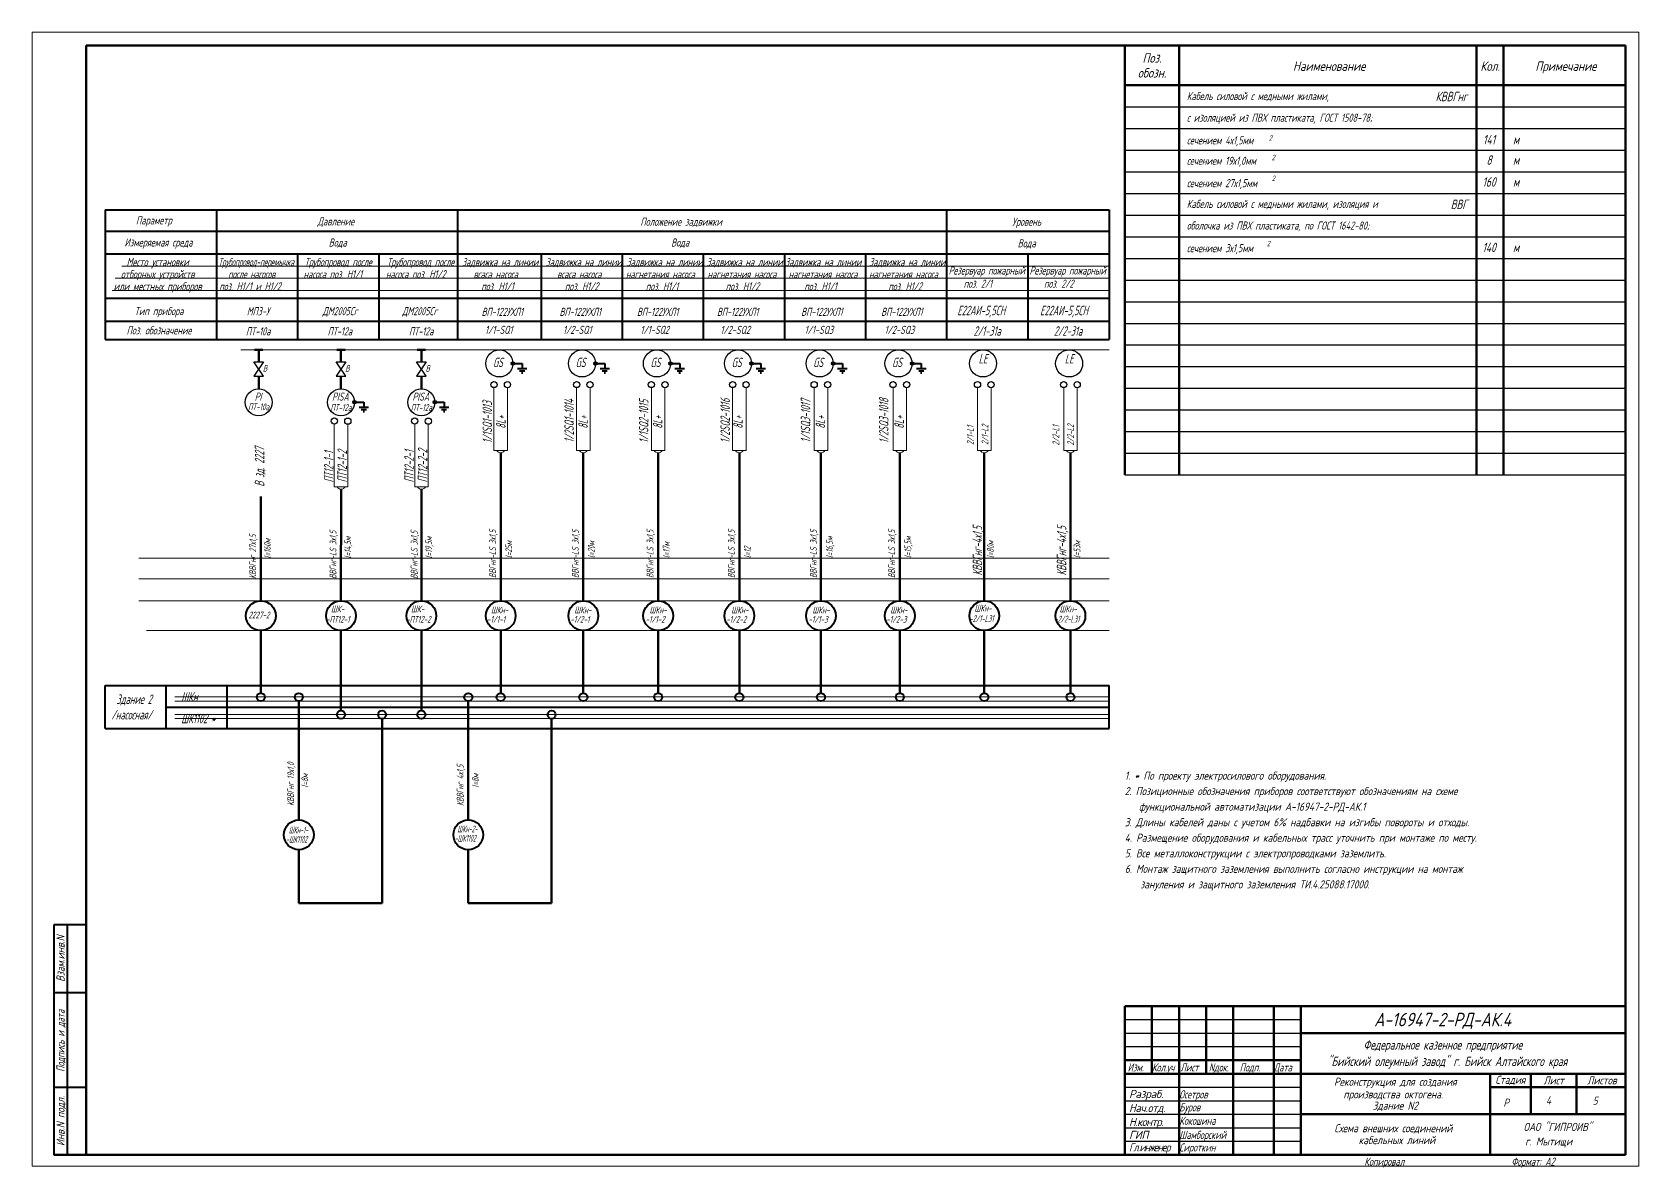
# Model space of a CAD drawing. Header units: millimetres. Extents: x 152217 to 562659, y 54507 to 219294.
# Drawn here: x 558678 to 559272, y 218695 to 219115 of the extents above; entities that cross this region are included whole.
import ezdxf
from ezdxf.enums import TextEntityAlignment as Align

# ---------------------------------------------------------------- set-up
doc = ezdxf.new("R2010")
doc.units = ezdxf.units.MM
doc.layers.get('0').update_dxf_attribs({"lineweight": 18})
doc.layers.get('Defpoints').update_dxf_attribs({"color": 139, "lineweight": 18})
for name, color, linetype, lineweight in [('TEXT', 7, 'Continuous', 25), ('Арматура', 1, 'Continuous', 25), ('Датчики', 31, 'Continuous', 50), ('Земля', 233, 'Continuous', 40), ('Обводка', 6, 'Continuous', 25), ('Пн.кабель', 4, 'Continuous', 50), ('Рамка толстая', 7, 'Continuous', 60), ('Таблица', 253, 'Continuous', 40), ('Текст_КИП', 2, 'Continuous', 25), ('Толст.рамка', 7, 'Continuous', 60), ('Тонк.рамка', 10, 'Continuous', 20), ('тонкий', 5, 'Continuous', 25), ('Щиты_пульты', 5, 'Continuous', 40), ('Эл.кабель', 2, 'Continuous', 50)]:
    doc.layers.add(name, color=color, linetype=linetype, lineweight=lineweight)
for name, color, linetype in [('блок', 7, 'Continuous'), ('текст', 1, 'Continuous'), ('Текст.', 51, 'Continuous')]:
    doc.layers.add(name, color=color, linetype=linetype)
doc.styles.add('eskd.shx', font='eskd.shx', dxfattribs={"width": 0.8})
doc.styles.get("Standard").update_dxf_attribs({"font": 'simplex.shx', "width": 0.6, "oblique": 15})

# ---------------------------------------------------------------- blocks, each defined once
blk = doc.blocks.new('Вентиль горизонтальный')
at = {"layer": 'блок', "color": 0, "linetype": 'ByBlock', "lineweight": -3}
for p, q in [((8.7, 3), (0, -3)), ((0, 3), (8.7, -3)), ((0, -3), (0, 3)), ((8.7, -3), (8.7, 3))]:
    blk.add_line(p, q, dxfattribs=at)
blk = doc.blocks.new('Заземление')
for p, q in [((0, 0), (0, -1.99)), ((1.74, -1.99), (-1.77, -1.99)), ((0.92, -2.81), (-0.95, -2.81)), ((0.24, -3.5), (-0.27, -3.5))]:
    blk.add_line(p, q)

msp = doc.modelspace()

# ---------------------------------------------------------------- linework, layer by layer
for p, q in [((558848.9075, 218983.5361), (558848.9075, 218960.3466)), ((558853.9075, 218983.5361), (558853.9075, 218960.3466)), ((558879.4522, 218983.5361), (558879.4522, 218960.3466)), ((558884.4522, 218983.5361), (558884.4522, 218960.3466)), ((558907.1293, 218983.5361), (558907.1293, 218960.3466)), ((558912.1293, 218983.5361), (558912.1293, 218960.3466)), ((558937.1338, 218983.5361), (558937.1338, 218960.3466)), ((558942.1338, 218983.5361), (558942.1338, 218960.3466)), ((558967.291, 218983.5361), (558967.291, 218960.3466)), ((558972.291, 218983.5361), (558972.291, 218960.3466)), ((558996.4561, 218983.5361), (558996.4561, 218960.3466)), ((559001.4561, 218983.5361), (559001.4561, 218960.3466)), ((559027.6769, 218983.5361), (559027.6769, 218960.3466)), ((559032.6769, 218983.5361), (559032.6769, 218960.3466)), ((559059.53, 218983.5361), (559059.53, 218960.3466)), ((559064.53, 218983.5361), (559064.53, 218960.3466)), ((558789.8873, 218970.0344), (558789.8873, 218946.845)), ((558794.8873, 218970.0344), (558794.8873, 218946.845)), ((558819.6145, 218970.0344), (558819.6145, 218946.845)), ((558824.6145, 218970.0344), (558824.6145, 218946.845)), ((558848.9075, 218960.3466), (558853.9075, 218960.3466)), ((558879.4522, 218960.3466), (558884.4522, 218960.3466)), ((558907.1293, 218960.3466), (558912.1293, 218960.3466)), ((558937.1338, 218960.3466), (558942.1338, 218960.3466)), ((558967.291, 218960.3466), (558972.291, 218960.3466)), ((558996.4561, 218960.3466), (559001.4561, 218960.3466)), ((559027.6769, 218960.3466), (559032.6769, 218960.3466)), ((559059.53, 218960.3466), (559064.53, 218960.3466)), ((558789.8873, 218946.845), (558794.8873, 218946.845)), ((558819.6145, 218946.845), (558824.6145, 218946.845))]:
    msp.add_line(p, q)
at = {"color": 7, "lineweight": 40}
for p, q in [((558686.1775, 218784.9769), (558686.1775, 218699.9769)), ((558698.1775, 218784.9769), (558686.1775, 218784.9769)), ((558691.1775, 218784.9769), (558691.1775, 218699.9769)), ((558686.1775, 218759.9769), (558698.1775, 218759.9769)), ((558686.1775, 218724.9769), (558698.1775, 218724.9769)), ((558686.1775, 218699.9769), (558698.1775, 218699.9769))]:
    msp.add_line(p, q, dxfattribs=at)
at = {"color": 7}
for p, q in [((559082.1775, 218734.9769), (559147.1775, 218734.9769)), ((559082.1775, 218729.9769), (559147.1775, 218729.9769))]:
    msp.add_line(p, q, dxfattribs=at)
at = {"lineweight": -3}
for centre in [(558848.9075, 218984.7047), (558853.9075, 218984.6832), (558879.4522, 218984.7047), (558884.4522, 218984.6832), (558907.1293, 218984.7047), (558912.1293, 218984.6832), (558937.1338, 218984.7047), (558942.1338, 218984.6832), (558967.291, 218984.7047), (558972.291, 218984.6832), (558996.4561, 218984.7047), (559001.4561, 218984.6832), (559027.6769, 218984.7047), (559032.6769, 218984.6832), (559059.53, 218984.7047), (559064.53, 218984.6832), (558789.8873, 218971.2031), (558794.8873, 218971.1815), (558819.6145, 218971.2031), (558824.6145, 218971.1815)]:
    msp.add_circle(centre, 1.1471, dxfattribs=at)
for centre in [(558851.4075, 218961.1964), (558881.9522, 218961.1964), (558909.6293, 218961.1964), (558939.6338, 218961.1964), (558969.791, 218961.1964), (558998.9561, 218961.1964), (559030.1769, 218961.1964), (559062.03, 218961.1964), (558792.3873, 218947.6948), (558822.1145, 218947.6948)]:
    msp.add_arc(centre, 1.6891, 210.2068501, 329.7931499)
at = {"layer": 'Defpoints', "color": 252}
for p, q in [((558711.306, 219028.5099), (559076.3141, 219028.5099)), ((558708.906, 219024.0099), (559076.3141, 219024.0099)), ((558707.706, 219019.5099), (559076.3141, 219019.5099))]:
    msp.add_line(p, q, dxfattribs=at)
at = {"layer": 'Defpoints'}
for p, q in [((558755.3698, 218997.5055), (559076.3141, 218997.5055)), ((558717.6631, 218920.5613), (559076.3141, 218920.5613)), ((558717.6631, 218912.8481), (559076.3141, 218912.8481)), ((558717.6631, 218904.7714), (559076.3141, 218904.7714)), ((558720.398, 218893.7714), (559076.3141, 218893.7714)), ((558730.8756, 218867.7202), (559076.3141, 218867.7202)), ((558730.8758, 218869.2202), (559076.3141, 218869.2202)), ((558730.8755, 218861.2202), (559076.3141, 218861.2202)), ((558730.8756, 218862.7202), (559076.3141, 218862.7202))]:
    msp.add_line(p, q, dxfattribs=at)
at = {"layer": 'Датчики', "lineweight": 30}
for centre in [(558850.9285, 218992.5055), (558881.4733, 218992.5055), (558909.1504, 218992.5055), (558939.1549, 218992.5055), (558969.3121, 218992.5055), (558998.4772, 218992.5055), (559029.698, 218992.5055), (559061.5511, 218992.5055), (558761.9265, 218978.1559), (558792.3513, 218978.1559), (558822.0785, 218978.1559)]:
    msp.add_circle(centre, 5, dxfattribs=at)
at = {"layer": 'Земля', "ltscale": 0.3}
for p, q in [((558856.4265, 218992.4782), (558859.3596, 218992.4782)), ((558886.9712, 218992.4782), (558889.9043, 218992.4782)), ((558914.6483, 218992.4782), (558917.5814, 218992.4782)), ((558944.6528, 218992.4782), (558947.5859, 218992.4782)), ((558974.81, 218992.4782), (558977.7431, 218992.4782)), ((559003.9751, 218992.4782), (559006.9082, 218992.4782)), ((558797.8885, 218978.1723), (558800.8216, 218978.1723)), ((558827.5738, 218978.1576), (558830.5069, 218978.1576))]:
    msp.add_line(p, q, dxfattribs=at)
at = {"layer": 'Земля'}
for centre in [(558855.9285, 218992.4782), (558886.4732, 218992.4782), (558914.1503, 218992.4782), (558944.1548, 218992.4782), (558974.312, 218992.4782), (559003.4771, 218992.4782), (558797.3905, 218978.1723), (558827.0758, 218978.1576)]:
    msp.add_circle(centre, 0.5, dxfattribs=at)
at = {"layer": 'Обводка', "color": 155}
for p, q in [((559082.1775, 219087.3368), (559267.1775, 219087.3368)), ((559082.1775, 219079.3368), (559267.1775, 219079.3368)), ((559082.1775, 219071.3368), (559267.1775, 219071.3368)), ((559082.1775, 219063.3368), (559267.1775, 219063.3368)), ((559082.1775, 219055.3368), (559267.1775, 219055.3368)), ((559082.1775, 219047.3368), (559267.1775, 219047.3368)), ((559082.1775, 219039.3368), (559267.1775, 219039.3368)), ((559082.1775, 219031.3368), (559267.1775, 219031.3368)), ((559082.1775, 219023.3368), (559267.1775, 219023.3368)), ((559082.1775, 219015.3368), (559267.1775, 219015.3368)), ((559082.1775, 219007.3368), (559267.1775, 219007.3368)), ((559082.1775, 218999.3368), (559267.1775, 218999.3368)), ((559082.1775, 218991.3368), (559267.1775, 218991.3368)), ((559082.1775, 218983.3368), (559267.1775, 218983.3368)), ((559082.1775, 218975.3368), (559267.1775, 218975.3368)), ((559082.1775, 218967.3368), (559267.1775, 218967.3368)), ((559082.1775, 218959.3368), (559267.1775, 218959.3368)), ((559082.1775, 218951.3368), (559267.1775, 218951.3368))]:
    msp.add_line(p, q, dxfattribs=at)
at = {"layer": 'Пн.кабель'}
for p, q in [((558763.4318, 218997.5055), (558760.4212, 218997.5055)), ((558761.9265, 218993.0681), (558761.9265, 218997.5055)), ((558793.8565, 218997.5055), (558790.846, 218997.5055)), ((558792.3513, 218993.0681), (558792.3513, 218997.5055)), ((558823.5837, 218997.5055), (558820.5732, 218997.5055)), ((558822.0785, 218993.0681), (558822.0785, 218997.5055)), ((558761.9265, 218983.1559), (558761.9265, 218987.8464)), ((558792.3513, 218983.1559), (558792.3513, 218987.8464)), ((558822.0785, 218983.1559), (558822.0785, 218987.8464))]:
    msp.add_line(p, q, dxfattribs=at)
at = {"layer": 'Рамка толстая', "color": 7}
for p, q in [((558698.1775, 218754.9769), (558698.1775, 218699.9769)), ((558698.1775, 218754.9769), (558698.1775, 218699.9769)), ((559267.1775, 218754.9769), (559082.1775, 218754.9769)), ((559082.1775, 218754.9769), (559082.1775, 218699.9769)), ((559267.1775, 218754.9769), (559082.1775, 218754.9769)), ((559082.1775, 218754.9769), (559082.1775, 218699.9769)), ((559092.1775, 218754.9769), (559092.1775, 218729.9769)), ((559102.1775, 218754.9769), (559102.1775, 218699.9769)), ((559112.1775, 218754.9769), (559112.1775, 218729.9769)), ((559122.1775, 218754.9769), (559122.1775, 218699.9769)), ((559137.1775, 218754.9769), (559137.1775, 218699.9769)), ((559147.1775, 218754.9769), (559147.1775, 218699.9769)), ((559147.1775, 218744.9769), (559267.1775, 218744.9769)), ((559082.1775, 218734.9769), (559147.1775, 218734.9769)), ((559082.1775, 218729.9769), (559267.1775, 218729.9769)), ((559217.1775, 218729.9769), (559217.1775, 218699.9769)), ((559232.1775, 218729.9769), (559232.1775, 218714.9769)), ((559249.1775, 218729.9769), (559249.1775, 218714.9769)), ((559217.1775, 218724.9769), (559267.1775, 218724.9769)), ((559147.1775, 218714.9769), (559267.1775, 218714.9769)), ((559147.1775, 218714.9769), (559267.1775, 218714.9769))]:
    msp.add_line(p, q, dxfattribs=at)
at = {"layer": 'Таблица'}
for p, q in [((558705.1774, 219049.2706), (558705.1774, 219001.3906)), ((558705.1774, 219049.2706), (559076.3141, 219049.2706)), ((558746.3141, 219049.2706), (558746.3141, 219001.3906)), ((558835.5591, 219001.3906), (558835.5591, 219049.2706)), ((558835.5591, 219041.3748), (558835.5591, 219049.2706)), ((559016.3141, 219001.3906), (559016.3141, 219049.2706)), ((559076.3141, 219049.2706), (559076.3141, 219001.3906)), ((558705.1774, 219041.3748), (558746.2439, 219041.3748)), ((558746.3141, 219041.3748), (559076.3141, 219041.3748)), ((558705.1774, 219032.9847), (558746.3141, 219032.9847)), ((558746.3141, 219032.9847), (559076.3141, 219032.9847)), ((558776.3141, 219032.9847), (558776.3141, 219001.3906)), ((558806.3141, 219032.9847), (558806.3141, 219001.3906)), ((558866.3141, 219032.9847), (558866.3141, 219001.3906)), ((558896.3141, 219032.9847), (558896.3141, 219001.3906)), ((558926.3141, 219032.9847), (558926.3141, 219001.3906)), ((558956.3141, 219032.9847), (558956.3141, 219001.3906)), ((558986.3141, 219032.9847), (558986.3141, 219001.3906)), ((559046.3141, 219032.9847), (559046.3141, 219001.3906)), ((558705.1774, 219016.6518), (558746.3141, 219016.6518)), ((558746.3141, 219016.6518), (559076.3141, 219016.6518)), ((558705.1774, 219008.1301), (558746.3141, 219008.1301)), ((558746.3141, 219008.1301), (559076.3141, 219008.1301)), ((558705.1774, 219001.3906), (559076.3141, 219001.3906))]:
    msp.add_line(p, q, dxfattribs=at)
for centre in [(558762.7334, 218869.1774), (558776.7658, 218869.1774), (558839.4163, 218869.1774), (558851.4075, 218869.1774), (558881.9522, 218869.1774), (558909.6293, 218869.1774), (558939.6338, 218869.1774), (558969.791, 218869.1774), (558998.9561, 218869.1774), (559030.1769, 218869.1774), (559062.03, 218869.1774), (558792.3513, 218862.6774), (558807.5586, 218862.6936), (558822.0785, 218862.6774), (558870.2091, 218862.6936)]:
    msp.add_circle(centre, 1.5, dxfattribs=at)
at = {"layer": 'Толст.рамка', "ltscale": 5}
for p, q in [((558698.1775, 218699.9734), (558698.1775, 219109.9769)), ((558698.1775, 219109.9769), (559267.1775, 219109.9769)), ((559267.1775, 219109.9769), (559267.1775, 218699.9769)), ((559267.1775, 218699.9769), (558686.1775, 218699.9769))]:
    msp.add_line(p, q, dxfattribs=at)
at = {"layer": 'Толст.рамка'}
for p, q in [((559082.1775, 219109.9769), (559082.1775, 218951.3368)), ((559102.1775, 219109.9769), (559102.1775, 218951.3368)), ((559212.1775, 219109.9769), (559212.1775, 218951.3368)), ((559222.1775, 219109.9769), (559222.1775, 218951.3368)), ((559082.1775, 219095.3368), (559267.1775, 219095.3368))]:
    msp.add_line(p, q, dxfattribs=at)
at = {"layer": 'Тонк.рамка', "ltscale": 5}
for p, q in [((559272.1775, 219114.9769), (558678.1775, 219114.9769)), ((558678.1775, 219114.9769), (558678.1775, 218695.7315)), ((559272.1775, 218695.7315), (559272.1775, 219114.9769)), ((558678.1775, 218695.7315), (559272.1775, 218695.7315))]:
    msp.add_line(p, q, dxfattribs=at)
at = {"layer": 'тонкий', "color": 7}
for p, q in [((559082.1775, 218749.9769), (559147.1775, 218749.9769)), ((559082.1775, 218744.9769), (559147.1775, 218744.9769)), ((559082.1775, 218739.9769), (559147.1775, 218739.9769)), ((559082.1775, 218724.9769), (559147.1775, 218724.9769)), ((559082.1775, 218724.9769), (559147.1775, 218724.9769)), ((559082.1775, 218719.9769), (559147.1775, 218719.9769)), ((559082.1775, 218719.9769), (559147.1775, 218719.9769)), ((559082.1775, 218714.9769), (559147.1775, 218714.9769)), ((559082.1775, 218714.9769), (559147.1775, 218714.9769)), ((559082.1775, 218709.9769), (559147.1775, 218709.9769)), ((559082.1775, 218709.9769), (559147.1775, 218709.9769)), ((559082.1775, 218704.9769), (559147.1775, 218704.9769)), ((559082.1775, 218704.9769), (559147.1775, 218704.9769))]:
    msp.add_line(p, q, dxfattribs=at)
at = {"layer": 'Щиты_пульты'}
for p, q in [((558705.1774, 218865.5137), (558705.1774, 218873.5137)), ((558705.1774, 218873.5137), (559076.3141, 218873.5137)), ((558727.6778, 218865.5137), (558727.6778, 218873.5137)), ((558750.1782, 218873.5137), (558750.1774, 218865.5137)), ((559076.3141, 218857.5137), (559076.3141, 218873.5137)), ((558705.1771, 218857.5137), (558705.1771, 218865.5137)), ((558727.6775, 218857.5137), (558727.6775, 218865.5137)), ((558727.7346, 218865.5137), (559076.3141, 218865.5137)), ((558750.1779, 218865.5137), (558750.1771, 218857.5137)), ((558705.1771, 218857.5137), (559076.3141, 218857.5137))]:
    msp.add_line(p, q, dxfattribs=at)
at = {"layer": 'Эл.кабель'}
for p, q in [((558851.4075, 218959.5074), (558851.4075, 218904.7714)), ((558881.9522, 218959.5074), (558881.9522, 218904.7714)), ((558909.6293, 218959.5074), (558909.6293, 218904.7714)), ((558939.6338, 218959.5074), (558939.6338, 218904.7714)), ((558969.791, 218959.5074), (558969.791, 218904.7714)), ((558998.9561, 218959.5074), (558998.9561, 218904.7714)), ((559030.1769, 218959.5074), (559030.1769, 218904.7714)), ((559062.03, 218959.5074), (559062.03, 218904.7714)), ((558762.7334, 218943.3833), (558762.7334, 218904.7714)), ((558792.3513, 218904.737), (558792.3897, 218946.0057)), ((558822.0785, 218904.737), (558822.1169, 218946.0057)), ((558762.7288, 218893.7714), (558762.7288, 218870.6774)), ((558792.3513, 218893.7714), (558792.3513, 218864.1774)), ((558822.0785, 218893.7714), (558822.0785, 218864.1774)), ((558851.4075, 218893.7714), (558851.4075, 218870.6774)), ((558881.9522, 218893.7714), (558881.9522, 218870.6774)), ((558909.6293, 218893.7714), (558909.6293, 218870.6774)), ((558939.6338, 218893.7714), (558939.6338, 218870.6774)), ((558969.791, 218893.7714), (558969.791, 218870.6774)), ((558998.9561, 218893.7714), (558998.9561, 218870.6774)), ((559030.1769, 218893.7714), (559030.1769, 218870.6774)), ((559062.03, 218893.7714), (559062.03, 218870.6774)), ((558776.7658, 218823.7597), (558776.7658, 218867.6774)), ((558839.4163, 218823.7597), (558839.4163, 218867.6774)), ((558807.5586, 218793.0224), (558807.5586, 218861.1936)), ((558870.2091, 218793.0224), (558870.2091, 218861.1936)), ((558776.7658, 218812.7597), (558776.7658, 218793.0063)), ((558839.4163, 218812.7597), (558839.4163, 218793.0063)), ((558776.7658, 218793.0063), (558807.5586, 218793.0063)), ((558839.4163, 218793.0063), (558870.2091, 218793.0224))]:
    msp.add_line(p, q, dxfattribs=at)
at = {"layer": 'Эл.кабель', "lineweight": 40}
for centre in [(558762.7334, 218899.2714), (558792.3513, 218899.2714), (558822.0785, 218899.2714), (558851.4075, 218899.2714), (558881.9522, 218899.2714), (558909.6293, 218899.2714), (558939.6338, 218899.2714), (558969.791, 218899.2714), (558998.9561, 218899.2714), (559030.1769, 218899.2714), (559062.03, 218899.2714), (558776.7658, 218818.2597), (558839.4163, 218818.2597)]:
    msp.add_circle(centre, 5.5, dxfattribs=at)

# ---------------------------------------------------------------- block references
at = {"layer": 'Арматура', "xscale": -0.599999999999909, "yscale": 0.599999999999909, "zscale": 0.6000000000000001, "rotation": 270}
for p in [(558761.9265, 218987.8464), (558792.3513, 218987.8464), (558822.0785, 218987.8464)]:
    msp.add_blockref('Вентиль горизонтальный', p, dxfattribs=at)
at = {"layer": 'Земля'}
for p in [(558859.3596, 218992.4782), (558889.9043, 218992.4782), (558917.5814, 218992.4782), (558947.5859, 218992.4782), (558977.7431, 218992.4782), (559006.9082, 218992.4782), (558800.8216, 218978.1723), (558830.5069, 218978.1576)]:
    msp.add_blockref('Заземление', p, dxfattribs=at)

# ---------------------------------------------------------------- texts
at = {"oblique": 15, "width": 0.6}
for p in [(558763.4569, 218989.4294), (558793.8816, 218989.4294), (558823.6088, 218989.4294)]:
    msp.add_text('В', height=2.5, dxfattribs=at).set_placement(p)
for s, p in [('2/1-L1', (559026.2532, 218962.3845)), ('2/1-L2', (559031.6969, 218962.3845)), ('2/2-L1', (559057.8847, 218962.1911)), ('2/2-L2', (559063.3283, 218962.1911))]:
    msp.add_text(s, height=2.5, rotation=90, dxfattribs=at).set_placement(p)
at = {"lineweight": -3, "oblique": 15, "width": 0.6}
for s, p in [('ПТ12-1-1', (558789.5527, 218948.505)), ('ПТ12-1-2', (558794.5527, 218948.505)), ('ПТ12-2-1', (558819.2799, 218948.505)), ('ПТ12-2-2', (558824.2799, 218948.505))]:
    msp.add_text(s, height=3.5, rotation=90, dxfattribs=at).set_placement(p)
at = {"color": 2, "oblique": 15}
for s, width, p in [('Взам.инв.N', 0.8, (558690.1775, 218772.4769)), ('Подпись и дата', 0.7, (558690.1775, 218742.121)), ('Инв.N подл.', 0.8, (558690.1775, 218712.4769))]:
    msp.add_text(s, height=3, rotation=90, dxfattribs=dict(at, width=width)).set_placement(p, align=Align.CENTER)
at = {"color": 3, "oblique": 15, "width": 0.7}
for s, p in [('Изм.', (559083.1807, 218730.8029)), ('Кол.уч', (559092.1807, 218730.8029)), ('Лист', (559102.6807, 218730.8029)), ('Nдок.', (559113.1807, 218730.8029)), ('Подп.', (559124.5896, 218730.8029)), ('Дата', (559137.1775, 218730.8029))]:
    msp.add_text(s, height=3, dxfattribs=at).set_placement(p)
at = {"color": 3, "oblique": 15, "width": 0.8}
for s, p in [('Стадия', (559224.6775, 218727.4769)), ('Лист', (559240.6775, 218727.4769)), ('Листов', (559258.5294, 218727.5114))]:
    msp.add_text(s, height=3, dxfattribs=at).set_placement(p, align=Align.MIDDLE)
at = {"color": 7, "oblique": 15, "width": 0.8}
for s, p in [('Схема внешних соединений', (559159.6174, 218708.3115)), ('кабельных линий ', (559168.5752, 218703.9136))]:
    msp.add_text(s, height=3, dxfattribs=at).set_placement(p)
at = {"color": 2, "oblique": 15, "width": 0.7}
for s, p in [('Копировал', (559178.0575, 218697.0766)), ('Формат: А2', (559233.0575, 218697.0766))]:
    msp.add_text(s, height=3, dxfattribs=at).set_placement(p, align=Align.MIDDLE)
at = {"layer": 'TEXT', "color": 3, "oblique": 15, "width": 0.6}
for s, height, p in [('В зд. 2227', 3.5, (558764.0015, 218946.9637)), ('КВВГнг 27х1,5 ', 2.5, (558760.9938, 218912.8523)), ('ВВГнг-LS 3х1,5 ', 2.5, (558790.6794, 218912.8523)), ('ВВГнг-LS 3х1,5 ', 2.5, (558820.6726, 218912.8523)), ('ВВГнг-LS 3х1,5', 2.5, (558849.6679, 218913.1917)), ('ВВГнг-LS 3х1,5', 2.5, (558880.2126, 218913.1917)), ('ВВГнг-LS 3х1,5', 2.5, (558907.8897, 218913.1917)), ('ВВГнг-LS 3х1,5', 2.5, (558937.8942, 218913.1917)), ('ВВГнг-LS 3х1,5', 2.5, (558968.2477, 218913.1917)), ('ВВГнг-LS 3х1,5', 2.5, (558997.2165, 218913.1917)), ('КВВГнг 19х1,0', 2.5, (558775.0262, 218828.9623)), ('КВВГнг 4х1,5', 2.5, (558837.6767, 218828.9623))]:
    msp.add_text(s, height=height, rotation=90, dxfattribs=at).set_placement(p)
at = {"layer": 'текст', "oblique": 15, "width": 0.6}
for s, p in [('1/1SQ1-1013', (558848.18, 218970.7826)), ('1/2SQ1-1014', (558878.4416, 218971.285)), ('1/1SQ2-1015', (558906.0128, 218971.0826)), ('1/2SQ2-1016', (558936.1316, 218971.285)), ('1/1SQ3-1017', (558965.8533, 218971.285)), ('1/2SQ3-1018', (558994.7687, 218971.285)), ('8L+', (558853.2129, 218970.7826)), ('8L+', (558883.5947, 218970.7826)), ('8L+', (558911.1646, 218970.7826)), ('8L+', (558940.869, 218970.7826)), ('8L+', (558971.3483, 218970.7826)), ('8L+', (559000.4674, 218970.7826))]:
    msp.add_text(s, height=3.5, rotation=90, dxfattribs=at).set_placement(p, align=Align.CENTER)
for s, p in [(' l=160м', (558766.3627, 218919.2588)), (' l=14,5м', (558796.0483, 218919.2588)), (' l=19,5м', (558826.0415, 218919.2588)), ('l=25м', (558855.6184, 218920.5613)), ('l=20м', (558886.1631, 218920.5613)), ('l=17м', (558913.8403, 218920.5613)), ('l=16,5м', (558974.1983, 218920.5613)), ('l=15,5м', (559003.167, 218920.5613)), ('l=12', (558943.8447, 218920.5613)), (' l=8м', (558780.2358, 218834.536)), (' l=8м', (558843.2692, 218834.536))]:
    msp.add_text(s, height=2.5, rotation=90, dxfattribs=at).set_placement(p)
at = {"layer": 'текст', "char_height": 3, "width": 19, "attachment_point": 4}
for s, insert in [('{\\W0.95;\\T0.95;Разраб.}', (559083.7045, 218722.0498)), ('{\\W0.9;\\T0.95;Нач.отд.}', (559083.7045, 218717.0498)), ('{\\W0.9;\\T0.9;Н.контр.}', (559083.7045, 218711.719)), ('{\\W0.95;\\T0.95;ГИП}', (559083.7045, 218707.3574)), ('{\\W0.8;\\T0.85;Гл.инженер}', (559083.7045, 218702.3574))]:
    msp.add_mtext(s, dxfattribs=dict(at, insert=insert))
at = {"layer": 'Текст.', "oblique": 15, "width": 0.6}
for p in [(558851.9939, 219010.082), (558880.8078, 219010.082), (558909.4288, 219010.082), (558939.0027, 219010.082), (558970.117, 219010.082), (558999.6929, 219010.082)]:
    msp.add_text('ВП-122УХЛ1', height=3, dxfattribs=at).set_placement(p, align=Align.CENTER)
at = {"layer": 'Текст_КИП', "oblique": 15}
for s, height, width, p in [('Поз.', 3.5, 0.8, (559092.1775, 219103.6701)), ('Наименование', 3.5, 0.8, (559157.6775, 219100.6701)), ('Кол.', 3.5, 0.8, (559217.1775, 219100.6701)), ('Примечание', 3.5, 0.8, (559245.1775, 219100.6701)), ('обозн.', 3.5, 0.8, (559092.1775, 219098.1701)), ('141', 3.5, 0.7, (559216.78, 219073.5005)), ('8', 3.5, 0.7, (559216.78, 219065.9522)), ('160', 3.5, 0.7, (559216.78, 219057.8641)), ('Параметр', 3, 0.7, (558723.1774, 219043.8923)), ('Давление', 3, 0.7, (558790.4402, 219043.5084)), ('Положение задвижки', 3, 0.7, (558918.1004, 219043.3913)), ('Уровень', 3, 0.7, (559045.852, 219043.3913)), ('Измеряемая среда', 3, 0.7, (558724.8799, 219035.735)), ('Вода', 3, 0.7, (558791.1443, 219035.7075)), ('Вода', 3, 0.7, (558917.7339, 219035.7075)), ('Вода', 3, 0.7, (559045.852, 219035.4301)), ('140', 3.5, 0.7, (559216.78, 219033.6435)), ('отборных устройств', 3, 0.7, (558724.5735, 219024.0099)), ('Место установки', 3, 0.7, (558724.5735, 219028.5099)), ('Резервуар пожарный', 3, 0.6, (559031.0998, 219025.3617)), ('Резервуар пожарный', 3, 0.6, (559061.005, 219025.3617)), ('или местных приборов', 3, 0.7, (558724.5735, 219019.5099)), ('поз. 2/1', 3, 0.6, (559027.8087, 219020.5047)), ('поз. 2/2', 3, 0.6, (559057.7139, 219020.5047)), ('Тип прибора', 3, 0.7, (558725.0766, 219010.3614)), ('МП3-У', 3, 0.6, (558761.7241, 219010.3087)), ('Поз. обозначение', 3, 0.7, (558725.0766, 219003.2416)), ('ПТ-10а', 3, 0.6, (558761.7241, 219002.9014)), ('ПТ-12а', 3, 0.6, (558791.9243, 219002.9014)), ('ПТ-12а', 3, 0.6, (558821.9967, 219002.9014)), ('PI', 3, 0.6, (558761.6835, 218978.7506)), ('PISA', 3, 0.6, (558792.1273, 218978.7506)), ('PISA', 3, 0.6, (558821.8545, 218978.7506)), ('ПТ-10а', 2.5, 0.6, (558761.8846, 218975.2172)), ('ПТ-12а', 2.5, 0.6, (558792.3284, 218974.9758)), ('ПТ-12а', 2.5, 0.6, (558822.0556, 218974.9758)), ('Реконструкция для создания', 3, 0.8, (559182.1302, 218725.4874)), ('производства октогена. ', 3, 0.8, (559182.1302, 218720.8335)), ('Здание N2', 3, 0.8, (559182.1302, 218716.6733))]:
    msp.add_text(s, height=height, dxfattribs=dict(at, width=width)).set_placement(p, align=Align.CENTER)
for s, height, width, p in [('Кабель силовой с медными жилами,', 3, 0.7, (559105.0493, 219089.8442)), ('с изоляцией из ПВХ пластиката, ГОСТ 1508-78;', 3, 0.7, (559105.0493, 219081.8442)), ('сечением 4х1,5мм', 3, 0.7, (559105.0493, 219073.484)), ('2', 2, 0.7, (559135.3845, 219074.8394)), ('м', 3.5, 0.7, (559225.641, 219073.5005)), ('сечением 19х1,0мм', 3, 0.7, (559105.0493, 219065.9342)), ('2', 2, 0.7, (559136.4457, 219067.645)), ('м', 3.5, 0.7, (559225.641, 219065.9522)), ('2', 2, 0.7, (559136.4668, 219059.9565)), ('сечением 27х1,5мм', 3, 0.7, (559105.0493, 219057.6599)), ('м', 3.5, 0.7, (559225.641, 219057.8641)), ('Кабель силовой с медными жилами, изоляция и', 3, 0.7, (559105.0493, 219049.9872)), ('оболочка из ПВХ пластиката, по ГОСТ 1642-80;', 3, 0.7, (559105.0493, 219041.9872)), ('2', 2, 0.7, (559134.6225, 219035.8276)), ('сечением 3х1,5мм', 3, 0.7, (559105.0493, 219033.6269)), ('м', 3.5, 0.7, (559225.641, 219033.6435)), ('Трубопровод-перемычка', 3, 0.5, (558747.0311, 219028.5099)), ('после насосов', 3, 0.55, (558750.6598, 219024.0099)), ('насоса поз. Н1/1', 3, 0.6, (558778.5115, 219024.0099)), ('Трубопровод после', 3, 0.6, (558778.9025, 219028.5099)), ('насоса поз. Н1/2', 3, 0.6, (558808.9621, 219024.0099)), ('Трубопровод после', 3, 0.6, (558809.3531, 219028.5099)), ('Задвижка на линии', 3, 0.6, (558837.0962, 219028.5099)), (' всаса насоса  ', 3, 0.6, (558839.9817, 219024.0099)), ('Задвижка на линии', 3, 0.6, (558867.9897, 219028.5099)), (' всаса насоса  ', 3, 0.6, (558870.8752, 219024.0099)), (' нагнетания насоса  ', 3, 0.6, (558896.3141, 219024.0099)), ('Задвижка на линии', 3, 0.6, (558897.914, 219028.5099)), ('Задвижка на линии', 3, 0.6, (558927.4487, 219028.5099)), (' нагнетания насоса  ', 3, 0.6, (558926.4867, 219024.0099)), ('Задвижка на линии', 3, 0.6, (558956.5178, 219028.5099)), (' нагнетания насоса  ', 3, 0.6, (558956.4489, 219024.0099)), (' нагнетания насоса  ', 3, 0.6, (558986.1978, 219024.0099)), ('Задвижка на линии', 3, 0.6, (558987.5938, 219028.5099)), ('поз. Н1/1 и Н1/2', 3, 0.6, (558747.3642, 219019.5099)), ('поз. Н1/1', 3, 0.6, (558844.2117, 219019.5099)), ('поз. Н1/2', 3, 0.6, (558875.1052, 219019.5099)), ('поз. Н1/1', 3, 0.6, (558905.0295, 219019.5099)), ('поз. Н1/2', 3, 0.6, (558934.5642, 219019.5099)), ('поз. Н1/1', 3, 0.6, (558963.6333, 219019.5099)), ('поз. Н1/2', 3, 0.6, (558994.7093, 219019.5099)), ('Е22АИ-5,5СН', 3.5, 0.6, (559020.2072, 219010.3457)), ('Е22АИ-5,5СН', 3.5, 0.6, (559050.8036, 219010.3457)), ('2/1-31а', 3.5, 0.6, (559026.2153, 219002.7533)), ('2/2-31а', 3.5, 0.6, (559055.9157, 219002.7536)), ('ШК-', 2.5, 0.6, (558788.6652, 218900.5314)), ('ШК-', 2.5, 0.6, (558818.2532, 218900.5314)), ('ШКн-', 2.5, 0.6, (558847.8043, 218900.0986)), ('ШКн-', 2.5, 0.6, (558878.6272, 218900.0986)), ('ШКн-', 2.5, 0.6, (558906.4284, 218900.0986)), ('ШКн-', 2.5, 0.6, (558936.6408, 218900.0986)), ('ШКн-', 2.5, 0.6, (558966.6404, 218900.0986)), ('ШКн-', 2.5, 0.6, (558995.4288, 218900.0986)), ('ШКн-', 2.5, 0.6, (559026.5686, 218900.8039)), ('ШКн-', 2.5, 0.6, (559058.0299, 218900.534)), ('2227-2', 2.5, 0.6, (558758.1847, 218898.2605)), ('-ПТ12-1', 2.5, 0.6, (558786.8431, 218896.66)), ('-ПТ12-2', 2.5, 0.6, (558816.4311, 218896.66)), ('-1/1-1', 2.5, 0.6, (558846.3288, 218896.6714)), ('-1/2-1', 2.5, 0.6, (558877.1516, 218896.6714)), ('-1/1-2', 2.5, 0.6, (558904.9528, 218896.6714)), ('-1/2-2', 2.5, 0.6, (558934.7764, 218896.6714)), ('-1/1-3', 2.5, 0.6, (558965.1649, 218896.6714)), ('-1/2-3', 2.5, 0.6, (558993.9532, 218896.6714)), ('-2/1-L31', 2.5, 0.55, (559024.7257, 218896.9841)), ('-2/2-L31', 2.5, 0.55, (559056.1242, 218896.7528)), ('Здание 2', 3.5, 0.6, (558709.3445, 218866.6393)), ('ШКн', 3.5, 0.6, (558733.2913, 218867.502)), ('/насосная/', 3.5, 0.6, (558707.4752, 218860.9101)), ('ШК1102 *', 3.5, 0.6, (558733.2913, 218859.502)), ('1. * По проекту электросилового оборудования.', 3, 0.8, (559082.1065, 218838.6534)), ('2. Позиционные обозначения приборов соответствуют обозначениям на схеме ', 3, 0.8, (559082.1065, 218832.9395)), ('функциональной автоматизации А-16947-2-РД-АК.1 ', 3, 0.8, (559087.3613, 218827.1692)), ('3. Длины кабелей даны с учетом 6%%% надбавки на изгибы повороты и отходы.', 3, 0.8, (559082.1065, 218821.4241)), ('-ШК1102', 2.5, 0.5, (558772.0788, 218815.3466)), ('ШКн-1-', 2.5, 0.5, (558773.0459, 218818.765)), ('-ШК1102', 2.5, 0.5, (558834.4038, 218815.7474)), ('ШКн-2-', 2.5, 0.5, (558835.3709, 218819.1659)), ('4. Размещение оборудования и кабельных трасс уточнить при монтаже по месту.', 3, 0.8, (559082.1065, 218815.6791)), ('5. Все металлоконструкции с электропроводками заземлить.', 3, 0.8, (559082.1065, 218809.9341)), ('6. Монтаж защитного заземления выполнить согласно инструкции на монтаж ', 3, 0.8, (559082.1499, 218804.1891)), ('зануления и защитного заземления ТИ.4.25088.17000.  ', 3, 0.8, (559087.843, 218798.444)), ('Федеральное казенное предприятие', 3.5, 0.7, (559170.3752, 218738.874)), ('"Бийский олеумный завод" г. Бийск Алтайского края ', 3.5, 0.7, (559157.0908, 218732.7972)), ('Осетров', 3, 0.7, (559102.3068, 218720.8173)), ('Буров', 3, 0.7, (559102.3068, 218716.0552)), ('Кокошина', 3, 0.7, (559102.3068, 218711.0552)), ('ОАО "ГИПРОИВ"', 3, 0.8, (559229.5731, 218708.7888)), ('Шамборский', 3, 0.7, (559102.3068, 218705.8394)), ('г. Мытищи', 3, 0.8, (559230.1306, 218703.431)), ('Сироткин', 3, 0.7, (559102.3068, 218701.1963))]:
    msp.add_text(s, height=height, dxfattribs=dict(at, width=width)).set_placement(p)
for s, height, width, p in [('КВВГнг', 3.5, 0.7, (559208.7762, 219089.4425)), ('ВВГ', 3.5, 0.7, (559208.7762, 219049.5855)), (' ДМ2005Сг', 3, 0.6, (558798.511, 219010.3336)), (' ДМ2005Сг', 3, 0.6, (558827.9607, 219010.3336))]:
    msp.add_text(s, height=height, dxfattribs=dict(at, width=width)).set_placement(p, align=Align.RIGHT)
at = {"layer": 'Текст_КИП', "lineweight": 30, "oblique": 15, "width": 0.6}
for s, p in [('LE', (559029.698, 218992.5055)), ('LE', (559061.5511, 218992.5055)), ('GS', (558850.3848, 218991.153)), ('GS', (558880.9295, 218991.153)), ('GS', (558908.6066, 218991.153)), ('GS', (558938.6111, 218991.153)), ('GS', (558968.7683, 218991.153)), ('GS', (558997.9334, 218991.153))]:
    msp.add_text(s, height=3.5, dxfattribs=at).set_placement(p, align=Align.CENTER)
at = {"layer": 'Текст_КИП', "oblique": 15, "width": 0.6}
for p in [(559029.397, 218923.2481), (559060.5036, 218923.2481)]:
    msp.add_text('КВВГнг-4х1,5', height=3.5, rotation=90, dxfattribs=at).set_placement(p, align=Align.CENTER)
for s, p in [('l=80м', (559033.692, 218920.5613)), ('l=53м', (559065.6972, 218920.5613))]:
    msp.add_text(s, height=2.5, rotation=90, dxfattribs=at).set_placement(p)
at = {"layer": 'Текст_КИП', "ltscale": 0.02, "oblique": 15, "width": 0.8}
msp.add_text('А-16947-2-РД-АК.4', height=5, dxfattribs=at).set_placement((559174.3014, 218747.4835))
at = {"layer": 'Текст_КИП', "lineweight": -3, "oblique": 15, "width": 0.8}
for s, p in [('Р', (559222.0891, 218717.7652)), ('4', (559237.8086, 218718.6059)), ('5', (559255.109, 218718.4904))]:
    msp.add_text(s, height=3, dxfattribs=at).set_placement(p)
at = {"layer": 'Текст_КИП', "style": 'eskd.shx', "oblique": 15, "width": 0.8, "flags": 4}
for tag, p in [('1/1-SQ1', (558845.6035, 219003.4336)), ('1/2-SQ1', (558874.4174, 219003.4336)), ('1/1-SQ2', (558903.0384, 219003.4336)), ('1/2-SQ2', (558932.6124, 219003.4336)), ('1/1-SQ3', (558963.7266, 219003.4336)), ('1/2-SQ3', (558993.3025, 219003.4336))]:
    msp.add_attdef(tag, p, '1а', height=3, dxfattribs=at)

doc.saveas('drawing.dxf')
